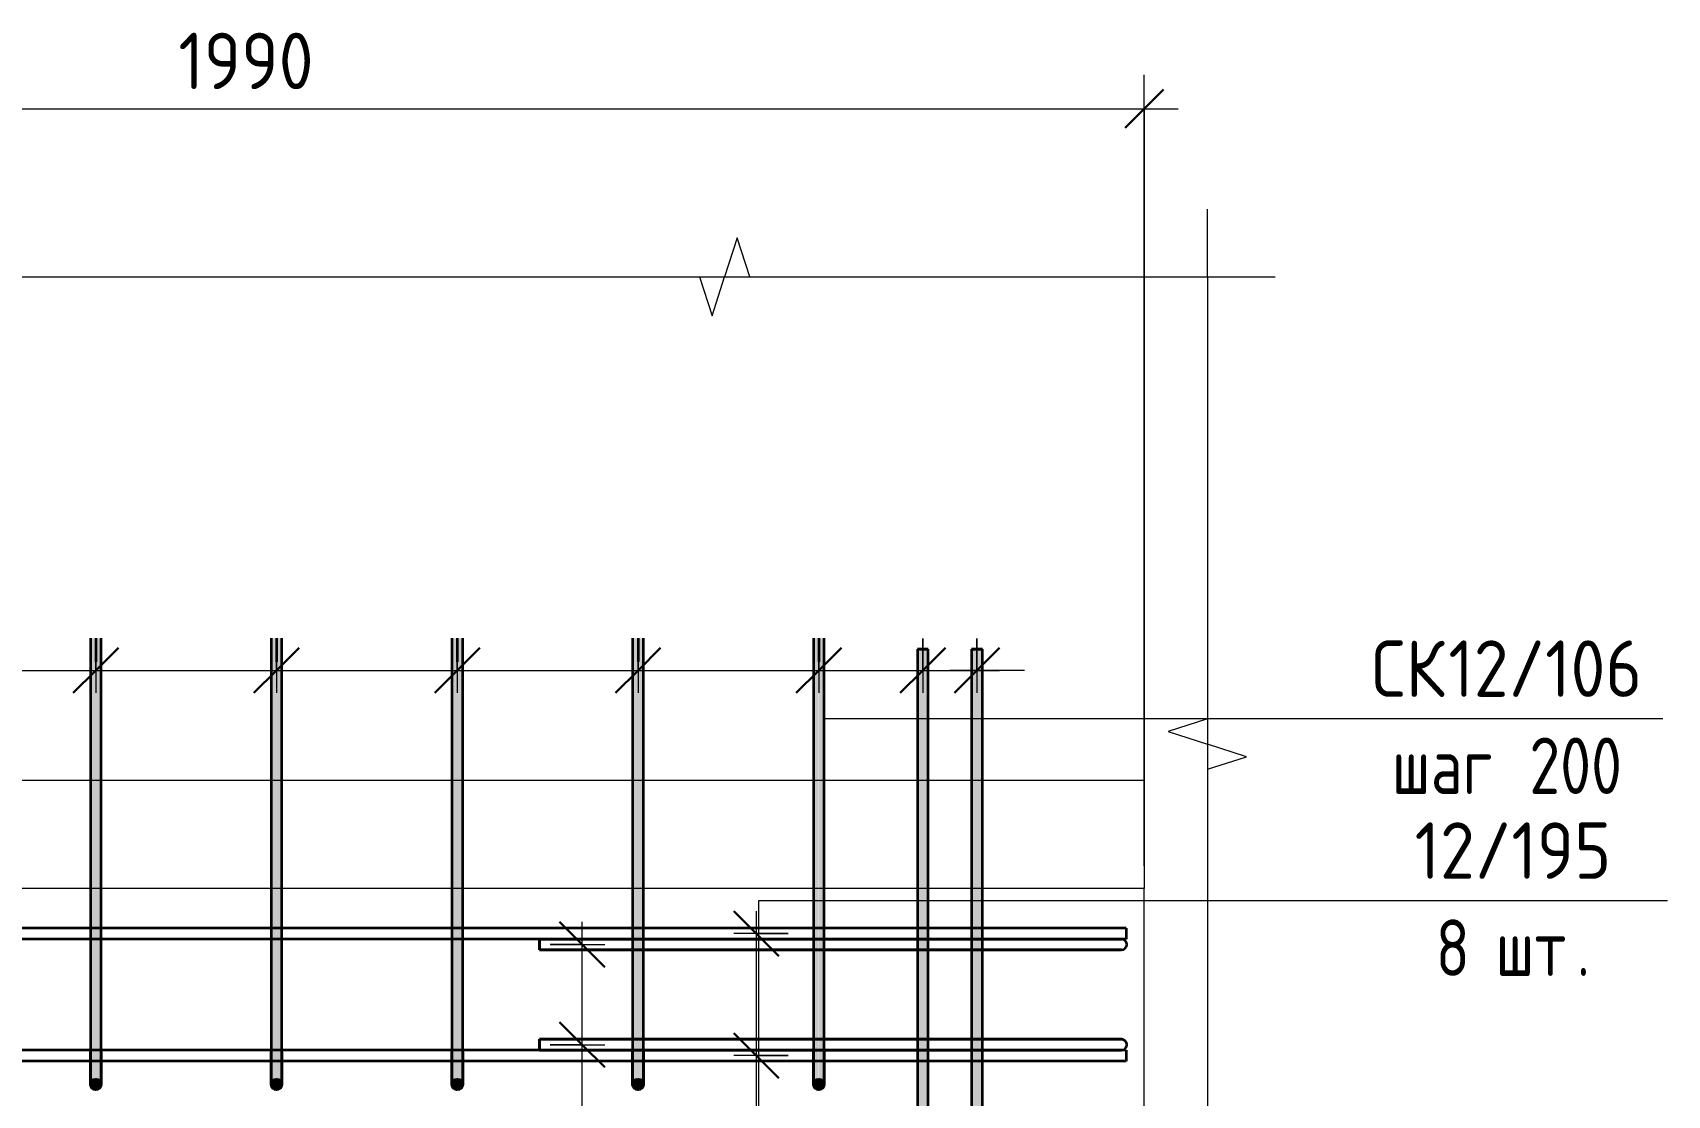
# Model space of a CAD drawing. Header units: millimetres. Extents: x 67134 to 121662, y -4758 to 13821.
# Drawn here: x 114659 to 116468, y 1101 to 2277 of the extents above; entities that cross this region are included whole.
import ezdxf

# ---------------------------------------------------------------- set-up
doc = ezdxf.new("R2010")
doc.units = ezdxf.units.MM
for name, color, linetype, lineweight in [('AA_Dim', 7, 'Continuous', 9), ('AA_Dim-25', 7, 'Continuous', 9), ('AA_Oformlenie', 7, 'Continuous', 9), ('AA_Vinoska', 7, 'Continuous', 9), ('AF_Perekritie_Опалубка', 253, 'Continuous', 20), ('AF_Stena_Опалубка', 253, 'Continuous', 20), ('KR_Armatura_Tonkie', 7, 'Continuous', 20)]:
    doc.layers.add(name, color=color, linetype=linetype, lineweight=lineweight)
doc.styles.add('GOST Common_1', font='GOST Common.ttf', dxfattribs={"width": 0.85, "height": 62.5})
doc.styles.add('ISOCPEUR_7', font='isocpeur.ttf', dxfattribs={"width": 0.9, "height": 62.5})
doc.styles.add('ISOCPEUR_8', font='isocpeur.ttf', dxfattribs={"width": 0.8, "height": 62.5})
doc.dimstyles.new('00_Точн_3_знака__прозр__3', dxfattribs={"dimscale": 304.8, "dimtxt": 62.248823, "dimasz": 0.139436, "dimexe": 0.123031, "dimexo": 0.082021, "dimgap": 0.008202, "dimtad": 1, "dimdec": 3, "dimrnd": 0.001, "dimdsep": 46, "dimtxsty": 'ISOCPEUR_7', "dimblk1": 'OBLIQUE', "dimblk2": 'OBLIQUE', "dimsah": 1, "dimcen": 0.09, "dimdle": 0.123031, "dimazin": 0, "dimtfac": 1, "dimtdec": 4, "dimtix": 1, "dimtmove": 0, "dimatfit": 3, "dimfxl": 1, "dimtvp": 1, "dimtolj": 1, "dimtzin": 0, "dimlwd": 18, "dimlwe": 18, "dimarcsym": 2})
doc.dimstyles.new('10_Раскладка_арматуры_с_засечками', dxfattribs={"dimscale": 304.8, "dimtxt": 0.18, "dimasz": 0.164042, "dimexe": 0.082021, "dimexo": 0, "dimgap": 0, "dimtad": 1, "dimdec": 3, "dimrnd": 0.001, "dimdsep": 46, "dimtxsty": 'ISOCPEUR_8', "dimblk1": 'OBLIQUE', "dimblk2": 'OBLIQUE', "dimsah": 1, "dimcen": 0.09, "dimdle": 0.082021, "dimazin": 0, "dimtfac": 1, "dimtdec": 4, "dimtix": 1, "dimtmove": 0, "dimatfit": 3, "dimfxl": 1, "dimtvp": 1, "dimtolj": 1, "dimtzin": 0, "dimlwd": 18, "dimlwe": 18, "dimarcsym": 2})
doc.dimstyles.new('10_Раскладка_арматуры_с_засечками_3', dxfattribs={"dimscale": 304.8, "dimtxt": 0.18, "dimasz": 0.164042, "dimexe": 0.082021, "dimexo": 0, "dimgap": 0, "dimtad": 1, "dimdec": 3, "dimrnd": 0.001, "dimdsep": 46, "dimtxsty": 'GOST Common_1', "dimblk1": 'OBLIQUE', "dimblk2": 'OBLIQUE', "dimsah": 1, "dimcen": 0.09, "dimdle": 0.082021, "dimazin": 0, "dimtfac": 1, "dimtdec": 4, "dimtix": 1, "dimtmove": 1, "dimatfit": 3, "dimfxl": 1, "dimtvp": 1, "dimtolj": 1, "dimtzin": 0, "dimlwd": 18, "dimlwe": 18, "dimarcsym": 2})
doc.dimstyles.new('10_Раскладка_арматуры_с_засечками_4', dxfattribs={"dimscale": 304.8, "dimtxt": 0.18, "dimasz": 0.164042, "dimexe": 0.082021, "dimexo": 0, "dimgap": 0, "dimtad": 1, "dimdec": 3, "dimrnd": 0.001, "dimdsep": 46, "dimtxsty": 'GOST Common_1', "dimblk1": 'OBLIQUE', "dimblk2": 'OBLIQUE', "dimsah": 1, "dimcen": 0.09, "dimdle": 0.082021, "dimazin": 0, "dimtfac": 1, "dimtdec": 4, "dimtix": 1, "dimtmove": 0, "dimatfit": 3, "dimfxl": 1, "dimtvp": 1, "dimtolj": 1, "dimtzin": 0, "dimlwd": 18, "dimlwe": 18, "dimarcsym": 2})

# ---------------------------------------------------------------- blocks, each defined once
blk = doc.blocks.new('350_Стержень П торец СК-СГ _НесАрм_РабПлоск_ - 350_Стержень П торец СК-СГ _НесАрм_РабПлоск_-V12-Схема обрамления отверстия в стене')
at = {"layer": 'KR_Armatura_Tonkie', "lineweight": 35}
for points in [[(11258.4, 1149), (11260, 1149), (11259.7, 1607), (11254, 1607), (11254.2, 1149), (11257, 1149)], [(11260, 1149), (11266, 1149), (11265.8, 1607), (11260, 1607), (11260, 1157.6)], [(11254.2, 1114.6), (11254.8, 1116), (11256, 1117.4), (11257, 1118.2), (11259.5, 1118.9), (11260, 1119), (11259.7, 1149), (11254, 1149), (11254.2, 1131.7), (11254, 1128.5), (11254.3, 1114.9)], [(11266, 1113), (11266, 1118.1), (11265.9, 1139.2), (11266, 1142.4), (11265.8, 1149), (11260, 1149), (11260, 1119), (11261.6, 1118.8), (11263, 1118.2), (11264.8, 1116.5), (11265.5, 1115.2), (11265.8, 1114.6), (11266, 1113)], [(11260, 1107), (11261.6, 1107.2), (11263, 1107.8), (11264.2, 1108.8), (11265.2, 1110), (11265.8, 1111.6), (11266, 1113), (11265.8, 1114.6), (11265.2, 1116), (11264.2, 1117.2), (11263, 1118.2), (11261.6, 1118.8), (11259.7, 1119), (11258.4, 1118.8), (11257, 1118.2), (11255.8, 1117.2), (11254.8, 1116), (11254.2, 1114.6), (11254, 1113), (11254.2, 1111.4), (11254.8, 1110), (11255.8, 1108.8), (11257, 1107.8), (11258.4, 1107.2), (11259.7, 1107)]]:
    blk.add_hatch(color=256, dxfattribs=at).paths.add_polyline_path(points)
h = blk.add_hatch(color=256, dxfattribs=at)
h.paths.add_polyline_path([(11266, 1119.7), (11266, 1120.8), (11266, 1119.7)])
h.paths.add_polyline_path([(11266, 1128.4), (11265.9, 1138.1), (11265.6, 1134.3), (11265.9, 1129.2)])
at = {"layer": 'AA_Oformlenie'}
for start, end in [(90, 270), (270, 90)]:
    blk.add_arc((11260, 1113), 6, start, end, dxfattribs=at)
at = {"layer": 'KR_Armatura_Tonkie', "lineweight": 35}
for p, q in [((11254, 1607), (11254, 1149)), ((11254, 1607), (11254, 1149)), ((11260, 1607), (11260, 1607)), ((11260, 1607), (11260, 1607)), ((11260, 1607), (11260, 1607)), ((11260, 1607), (11260, 1607)), ((11260, 1607), (11260, 1581)), ((11260, 1607), (11260, 1581)), ((11266, 1149), (11266, 1607)), ((11266, 1149), (11266, 1607))]:
    blk.add_line(p, q, dxfattribs=at)
at = {"layer": 'KR_Armatura_Tonkie', "lineweight": 35, "flags": 128}
for points in [[(11254, 1113), (11254, 1115), (11254, 1120.6), (11254, 1129.4), (11254, 1140.3), (11254, 1149)], [(11254, 1149), (11254, 1137.3), (11254, 1126.8), (11254, 1118.8), (11254, 1114.1), (11254, 1113)], [(11266, 1149), (11266, 1137.3), (11266, 1126.8), (11266, 1118.8), (11266, 1114.1), (11266, 1113)], [(11266, 1113), (11266, 1115), (11266, 1120.6), (11266, 1129.4), (11266, 1140.3), (11266, 1149)], [(11254, 1113), (11255.9, 1117.4), (11260, 1119)], [(11260, 1107), (11255.6, 1108.9), (11254, 1113)], [(11260, 1119), (11264.4, 1117.1), (11266, 1113)], [(11266, 1113), (11264.1, 1108.6), (11260, 1107)]]:
    blk.add_lwpolyline(points, dxfattribs=at)
at = {"layer": 'KR_Armatura_Tonkie', "lineweight": 35}
blk.add_circle((11260, 1113), 6, dxfattribs=at)
blk = doc.blocks.new('350_Стержень верт с удлинением концов _НесАрм_РабПлоск_ - 350_Стержень верт с удлинением концов _НесАрм_РабПлоск_-4168416-Схема обрамления отверстия в стене')
at = {"layer": 'KR_Armatura_Tonkie', "lineweight": 35}
for p, q in [((9739, 1595), (9739, 215)), ((9751, 1595), (9739, 1595)), ((9739, 1595), (9751, 1595)), ((9751, 215), (9751, 1595)), ((9751, 215), (9739, 215)), ((9739, 215), (9751, 215))]:
    blk.add_line(p, q, dxfattribs=at)
blk = doc.blocks.new('350_Стержень верт с удлинением концов _НесАрм_РабПлоск_ - 350_Стержень верт с удлинением концов _НесАрм_РабПлоск_-V15-Схема обрамления отверстия в стене')
at = {"layer": 'KR_Armatura_Tonkie', "lineweight": 35}
blk.add_hatch(color=256, dxfattribs=at).paths.add_polyline_path([(11375, 215), (11381, 215), (11380.8, 1595), (11369, 1595), (11369.2, 215), (11373.4, 215)])
for p, q in [((11369, 1595), (11369, 215)), ((11381, 1595), (11369, 1595)), ((11369, 1595), (11381, 1595)), ((11381, 215), (11381, 1595)), ((11381, 215), (11369, 215)), ((11369, 215), (11381, 215))]:
    blk.add_line(p, q, dxfattribs=at)
blk = doc.blocks.new('350_Стержень верт с удлинением концов _НесАрм_РабПлоск_ - 350_Стержень верт с удлинением концов _НесАрм_РабПлоск_-V16-Схема обрамления отверстия в стене')
at = {"layer": 'KR_Armatura_Tonkie', "lineweight": 35}
blk.add_hatch(color=256, dxfattribs=at).paths.add_polyline_path([(11440.2, 215), (11441, 215), (11440.8, 1595), (11429, 1595), (11429.2, 215), (11439.2, 215)])
for p, q in [((11429, 1595), (11429, 215)), ((11441, 1595), (11429, 1595)), ((11429, 1595), (11441, 1595)), ((11441, 215), (11441, 1595)), ((11441, 215), (11429, 215)), ((11429, 215), (11441, 215))]:
    blk.add_line(p, q, dxfattribs=at)
blk = doc.blocks.new('350_Стержень П торец СК-СГ _НесАрм_РабПлоск_ - 350_Стержень П торец СК-СГ _НесАрм_РабПлоск_-V11-Схема обрамления отверстия в стене')
at = {"layer": 'KR_Armatura_Tonkie', "lineweight": 35}
for points in [[(10060, 1149), (10060, 1607), (10054, 1607), (10054.2, 1149), (10058.4, 1149)], [(10060, 1149), (10066, 1149), (10065.8, 1607), (10060, 1607), (10060, 1157.6)], [(10054.2, 1114.6), (10054.8, 1116), (10056, 1117.4), (10057, 1118.2), (10059.5, 1118.9), (10060, 1119), (10060, 1149), (10054, 1149), (10054.2, 1131.7), (10054, 1128.5), (10054.3, 1114.9)], [(10066, 1113), (10066, 1118.1), (10065.9, 1139.2), (10066, 1140.5), (10065.8, 1149), (10060, 1149), (10060, 1119), (10061.6, 1118.8), (10063, 1118.2), (10064.8, 1116.5), (10065.5, 1115.2), (10065.8, 1114.6), (10066, 1113)], [(10060, 1107), (10061.6, 1107.2), (10063, 1107.8), (10064.2, 1108.8), (10065.2, 1110), (10065.8, 1111.4), (10066, 1113), (10065.8, 1114.6), (10065.2, 1116), (10064, 1117.4), (10063, 1118.2), (10061.6, 1118.8), (10060, 1119), (10058.4, 1118.8), (10057, 1118.2), (10055.8, 1117.2), (10054.8, 1116), (10054.2, 1114.6), (10054, 1113), (10054.2, 1111.4), (10054.8, 1110), (10055.8, 1108.8), (10057, 1107.8), (10058.4, 1107.2)]]:
    blk.add_hatch(color=256, dxfattribs=at).paths.add_polyline_path(points)
h = blk.add_hatch(color=256, dxfattribs=at)
h.paths.add_polyline_path([(10066, 1119.7), (10066, 1120.8), (10066, 1119.7)])
h.paths.add_polyline_path([(10066, 1128.4), (10065.9, 1138.1), (10065.6, 1134.3), (10065.9, 1129.2)])
at = {"layer": 'AA_Oformlenie'}
for start, end in [(90, 270), (270, 90)]:
    blk.add_arc((10060, 1113), 6, start, end, dxfattribs=at)
at = {"layer": 'KR_Armatura_Tonkie', "lineweight": 35}
for p, q in [((10054, 1607), (10054, 1149)), ((10054, 1607), (10054, 1149)), ((10060, 1607), (10060, 1607)), ((10060, 1607), (10060, 1607)), ((10060, 1607), (10060, 1607)), ((10060, 1607), (10060, 1607)), ((10060, 1607), (10060, 1581)), ((10060, 1607), (10060, 1581)), ((10066, 1149), (10066, 1607)), ((10066, 1149), (10066, 1607))]:
    blk.add_line(p, q, dxfattribs=at)
at = {"layer": 'KR_Armatura_Tonkie', "lineweight": 35, "flags": 128}
for points in [[(10054, 1113), (10054, 1115), (10054, 1120.6), (10054, 1129.4), (10054, 1140.3), (10054, 1149)], [(10054, 1149), (10054, 1137.3), (10054, 1126.8), (10054, 1118.8), (10054, 1114.1), (10054, 1113)], [(10066, 1149), (10066, 1137.3), (10066, 1126.8), (10066, 1118.8), (10066, 1114.1), (10066, 1113)], [(10066, 1113), (10066, 1115), (10066, 1120.6), (10066, 1129.4), (10066, 1140.3), (10066, 1149)], [(10054, 1113), (10055.9, 1117.4), (10060, 1119)], [(10060, 1107), (10055.6, 1108.9), (10054, 1113)], [(10060, 1119), (10064.4, 1117.1), (10066, 1113)], [(10066, 1113), (10064.1, 1108.6), (10060, 1107)]]:
    blk.add_lwpolyline(points, dxfattribs=at)
at = {"layer": 'KR_Armatura_Tonkie', "lineweight": 35}
blk.add_circle((10060, 1113), 6, dxfattribs=at)
blk = doc.blocks.new('350_Стержень П торец СК-СГ _НесАрм_РабПлоск_ - 350_Стержень П торец СК-СГ _НесАрм_РабПлоск_-V17-Схема обрамления отверстия в стене')
at = {"layer": 'KR_Armatura_Tonkie', "lineweight": 35}
for points in [[(10458.4, 1149), (10460, 1149), (10460, 1607), (10454, 1607), (10454.2, 1149), (10457, 1149)], [(10460, 1149), (10466, 1149), (10465.8, 1607), (10460, 1607), (10460, 1157.6)], [(10454.2, 1114.6), (10454.8, 1116), (10456, 1117.4), (10457, 1118.2), (10459.5, 1118.9), (10460, 1119), (10460, 1149), (10454, 1149), (10454.2, 1131.7), (10454, 1128.5), (10454.3, 1114.9)], [(10466, 1113), (10466, 1118.1), (10465.9, 1139.2), (10466, 1142.4), (10465.8, 1149), (10460, 1149), (10460, 1119), (10461.6, 1118.8), (10463, 1118.2), (10464.8, 1116.5), (10465.5, 1115.2), (10465.8, 1114.6), (10466, 1113)], [(10460, 1107), (10461.6, 1107.2), (10463, 1107.8), (10464.2, 1108.8), (10465.2, 1110), (10465.8, 1111.6), (10466, 1113), (10465.8, 1114.6), (10465.2, 1116), (10464.2, 1117.2), (10463, 1118.2), (10461.6, 1118.8), (10459.2, 1118.9), (10458.4, 1118.8), (10457, 1118.2), (10455.8, 1117.2), (10454.8, 1116), (10454.2, 1114.6), (10454, 1113), (10454.2, 1111.4), (10454.8, 1110), (10455.8, 1108.8), (10457, 1107.8), (10459.2, 1107.1)]]:
    blk.add_hatch(color=256, dxfattribs=at).paths.add_polyline_path(points)
h = blk.add_hatch(color=256, dxfattribs=at)
h.paths.add_polyline_path([(10466, 1119.7), (10466, 1120.8), (10466, 1119.7)])
h.paths.add_polyline_path([(10466, 1128.4), (10465.9, 1138.1), (10465.6, 1134.3), (10465.9, 1129.2)])
at = {"layer": 'AA_Oformlenie'}
for start, end in [(90, 270), (270, 90)]:
    blk.add_arc((10460, 1113), 6, start, end, dxfattribs=at)
at = {"layer": 'KR_Armatura_Tonkie', "lineweight": 35}
for p, q in [((10454, 1607), (10454, 1149)), ((10454, 1607), (10454, 1149)), ((10460, 1607), (10460, 1607)), ((10460, 1607), (10460, 1607)), ((10460, 1607), (10460, 1607)), ((10460, 1607), (10460, 1607)), ((10460, 1607), (10460, 1581)), ((10460, 1607), (10460, 1581)), ((10466, 1149), (10466, 1607)), ((10466, 1149), (10466, 1607))]:
    blk.add_line(p, q, dxfattribs=at)
at = {"layer": 'KR_Armatura_Tonkie', "lineweight": 35, "flags": 128}
for points in [[(10454, 1113), (10454, 1115), (10454, 1120.6), (10454, 1129.4), (10454, 1140.3), (10454, 1149)], [(10454, 1149), (10454, 1137.3), (10454, 1126.8), (10454, 1118.8), (10454, 1114.1), (10454, 1113)], [(10466, 1149), (10466, 1137.3), (10466, 1126.8), (10466, 1118.8), (10466, 1114.1), (10466, 1113)], [(10466, 1113), (10466, 1115), (10466, 1120.6), (10466, 1129.4), (10466, 1140.3), (10466, 1149)], [(10454, 1113), (10455.9, 1117.4), (10460, 1119)], [(10460, 1107), (10455.6, 1108.9), (10454, 1113)], [(10460, 1119), (10464.4, 1117.1), (10466, 1113)], [(10466, 1113), (10464.1, 1108.6), (10460, 1107)]]:
    blk.add_lwpolyline(points, dxfattribs=at)
at = {"layer": 'KR_Armatura_Tonkie', "lineweight": 35}
blk.add_circle((10460, 1113), 6, dxfattribs=at)
blk = doc.blocks.new('011_Прямоугольник обрыва _ЭлУзла_ - 011_Прямоугольник обрыва _ЭлУзла_-4124926-Схема обрамления отверстия в стене')
at = {"layer": 'AA_Oformlenie'}
for p, q in [((9552.3, 2007.2), (11690, 2007.2)), ((11690, 2007.2), (11690, -62.9))]:
    blk.add_line(p, q, dxfattribs=at)
blk = doc.blocks.new('042_М_Арматуры - Диам длина поз _ Комментарий-3662934-Схема обрамления отверстия в стене')
at = {"layer": 'AA_Vinoska'}
blk.add_line((11843.8, 268), (12193.8, 268), dxfattribs=at)
blk = doc.blocks.new('DIMBLOCK149-Схема обрамления отверстия в стене')
at = {"layer": 'AA_Dim-25', "lineweight": 30}
for p, q in [((115459.6, 1280), (115434.6, 1305)), ((115459.6, 1280), (115484.6, 1255)), ((115459.6, 1145), (115434.6, 1170)), ((115459.6, 1145), (115484.6, 1120))]:
    blk.add_line(p, q, dxfattribs=at)
at = {"layer": 'AA_Dim-25', "lineweight": 18}
for p, q in [((115459.6, 1305), (115459.6, 1145)), ((115494.9, 1280), (115434.6, 1280)), ((115459.6, 1280), (115494.9, 1280)), ((115494.9, 1145), (115434.6, 1145)), ((115459.6, 1145), (115494.9, 1145))]:
    blk.add_line(p, q, dxfattribs=at)
blk = doc.blocks.new('_Oblique')
at = {"color": 0, "linetype": 'ByBlock', "lineweight": -2}
blk.add_line((-0.5, -0.5), (0.5, 0.5), dxfattribs=at)
blk = doc.blocks.new('DIMBLOCK150-Схема обрамления отверстия в стене')
at = {"layer": 'AA_Dim-25', "lineweight": 30}
for p, q in [((115459.6, 1145), (115434.6, 1170)), ((115459.6, 1145), (115484.6, 1120)), ((115459.6, 665), (115434.6, 690)), ((115459.6, 665), (115484.6, 640))]:
    blk.add_line(p, q, dxfattribs=at)
at = {"layer": 'AA_Dim-25', "lineweight": 18}
for p, q in [((115494.9, 1145), (115434.6, 1145)), ((115459.6, 1145), (115459.6, 665)), ((115459.6, 1145), (115494.9, 1145)), ((115494.9, 665), (115434.6, 665)), ((115459.6, 665), (115494.9, 665))]:
    blk.add_line(p, q, dxfattribs=at)
blk = doc.blocks.new('DIMBLOCK158-Схема обрамления отверстия в стене')
at = {"layer": 'AA_Dim-25', "lineweight": 30}
for p, q in [((115267, 1157), (115242, 1182)), ((115267, 1157), (115292, 1132)), ((115267, 653), (115242, 678)), ((115267, 653), (115292, 628))]:
    blk.add_line(p, q, dxfattribs=at)
at = {"layer": 'AA_Dim-25', "lineweight": 18}
for p, q in [((115231.6, 1157), (115292, 1157)), ((115267, 1157), (115231.6, 1157)), ((115267, 653), (115267, 1157)), ((115231.6, 653), (115292, 653)), ((115267, 653), (115231.6, 653))]:
    blk.add_line(p, q, dxfattribs=at)
blk = doc.blocks.new('DIMBLOCK159-Схема обрамления отверстия в стене')
at = {"layer": 'AA_Dim-25', "lineweight": 30}
for p, q in [((115267, 1268), (115242, 1293)), ((115267, 1268), (115292, 1243)), ((115267, 1157), (115242, 1182)), ((115267, 1157), (115292, 1132))]:
    blk.add_line(p, q, dxfattribs=at)
at = {"layer": 'AA_Dim-25', "lineweight": 18}
for p, q in [((115267, 1157), (115267, 1293)), ((115231.6, 1268), (115292, 1268)), ((115267, 1268), (115231.6, 1268)), ((115231.6, 1157), (115292, 1157)), ((115267, 1157), (115231.6, 1157))]:
    blk.add_line(p, q, dxfattribs=at)
blk = doc.blocks.new('DIMBLOCK164-Схема обрамления отверстия в стене')
at = {"layer": 'AA_Dim-25', "lineweight": 18}
for p, q in [((114528.8, 1606.9), (114528.8, 1546.5)), ((114528.8, 1571.5), (114528.8, 1606.9)), ((114728.8, 1606.9), (114728.8, 1546.5)), ((114728.8, 1571.5), (114728.8, 1606.9)), ((114528.8, 1571.5), (114728.8, 1571.5))]:
    blk.add_line(p, q, dxfattribs=at)
at = {"layer": 'AA_Dim-25', "lineweight": 30}
for p, q in [((114528.8, 1571.5), (114553.8, 1596.5)), ((114728.8, 1571.5), (114753.8, 1596.5)), ((114528.8, 1571.5), (114503.8, 1546.5)), ((114728.8, 1571.5), (114703.8, 1546.5))]:
    blk.add_line(p, q, dxfattribs=at)
blk = doc.blocks.new('DIMBLOCK165-Схема обрамления отверстия в стене')
at = {"layer": 'AA_Dim-25', "lineweight": 18}
for p, q in [((114728.8, 1606.9), (114728.8, 1546.5)), ((114728.8, 1571.5), (114728.8, 1606.9)), ((114928.8, 1606.9), (114928.8, 1546.5)), ((114928.8, 1571.5), (114928.8, 1606.9)), ((114728.8, 1571.5), (114928.8, 1571.5))]:
    blk.add_line(p, q, dxfattribs=at)
at = {"layer": 'AA_Dim-25', "lineweight": 30}
for p, q in [((114728.8, 1571.5), (114753.8, 1596.5)), ((114928.8, 1571.5), (114953.8, 1596.5)), ((114728.8, 1571.5), (114703.8, 1546.5)), ((114928.8, 1571.5), (114903.8, 1546.5))]:
    blk.add_line(p, q, dxfattribs=at)
blk = doc.blocks.new('DIMBLOCK166-Схема обрамления отверстия в стене')
at = {"layer": 'AA_Dim-25', "lineweight": 18}
for p, q in [((114928.8, 1606.9), (114928.8, 1546.5)), ((114928.8, 1571.5), (114928.8, 1606.9)), ((115128.8, 1606.9), (115128.8, 1546.5)), ((115128.8, 1571.5), (115128.8, 1606.9)), ((114928.8, 1571.5), (115128.8, 1571.5))]:
    blk.add_line(p, q, dxfattribs=at)
at = {"layer": 'AA_Dim-25', "lineweight": 30}
for p, q in [((114928.8, 1571.5), (114953.8, 1596.5)), ((115128.8, 1571.5), (115153.8, 1596.5)), ((114928.8, 1571.5), (114903.8, 1546.5)), ((115128.8, 1571.5), (115103.8, 1546.5))]:
    blk.add_line(p, q, dxfattribs=at)
blk = doc.blocks.new('DIMBLOCK167-Схема обрамления отверстия в стене')
at = {"layer": 'AA_Dim-25', "lineweight": 18}
for p, q in [((115128.8, 1606.9), (115128.8, 1546.5)), ((115128.8, 1571.5), (115128.8, 1606.9)), ((115328.8, 1606.9), (115328.8, 1546.5)), ((115328.8, 1571.5), (115328.8, 1606.9)), ((115128.8, 1571.5), (115328.8, 1571.5))]:
    blk.add_line(p, q, dxfattribs=at)
at = {"layer": 'AA_Dim-25', "lineweight": 30}
for p, q in [((115128.8, 1571.5), (115153.8, 1596.5)), ((115328.8, 1571.5), (115353.8, 1596.5)), ((115128.8, 1571.5), (115103.8, 1546.5)), ((115328.8, 1571.5), (115303.8, 1546.5))]:
    blk.add_line(p, q, dxfattribs=at)
blk = doc.blocks.new('DIMBLOCK168-Схема обрамления отверстия в стене')
at = {"layer": 'AA_Dim-25', "lineweight": 18}
for p, q in [((115328.8, 1606.9), (115328.8, 1546.5)), ((115328.8, 1571.5), (115328.8, 1606.9)), ((115528.8, 1606.9), (115528.8, 1546.5)), ((115528.8, 1571.5), (115528.8, 1606.9)), ((115328.8, 1571.5), (115528.8, 1571.5))]:
    blk.add_line(p, q, dxfattribs=at)
at = {"layer": 'AA_Dim-25', "lineweight": 30}
for p, q in [((115328.8, 1571.5), (115353.8, 1596.5)), ((115528.8, 1571.5), (115553.8, 1596.5)), ((115328.8, 1571.5), (115303.8, 1546.5)), ((115528.8, 1571.5), (115503.8, 1546.5))]:
    blk.add_line(p, q, dxfattribs=at)
blk = doc.blocks.new('DIMBLOCK169-Схема обрамления отверстия в стене')
at = {"layer": 'AA_Dim-25', "lineweight": 18}
for p, q in [((115528.8, 1606.9), (115528.8, 1546.5)), ((115528.8, 1571.5), (115528.8, 1606.9)), ((115643.8, 1606.9), (115643.8, 1546.5)), ((115643.8, 1571.5), (115643.8, 1606.9)), ((115528.8, 1571.5), (115643.8, 1571.5))]:
    blk.add_line(p, q, dxfattribs=at)
at = {"layer": 'AA_Dim-25', "lineweight": 30}
for p, q in [((115528.8, 1571.5), (115553.8, 1596.5)), ((115643.8, 1571.5), (115668.8, 1596.5)), ((115528.8, 1571.5), (115503.8, 1546.5)), ((115643.8, 1571.5), (115618.8, 1546.5))]:
    blk.add_line(p, q, dxfattribs=at)
blk = doc.blocks.new('DIMBLOCK170-Схема обрамления отверстия в стене')
at = {"layer": 'AA_Dim-25', "lineweight": 18}
for p, q in [((115643.8, 1606.9), (115643.8, 1546.5)), ((115643.8, 1571.5), (115643.8, 1606.9)), ((115703.8, 1606.9), (115703.8, 1546.5)), ((115703.8, 1571.5), (115703.8, 1606.9)), ((115643.8, 1571.5), (115728.8, 1571.5)), ((115756.4, 1571.5), (115673.8, 1571.5)), ((115756.4, 1571.5), (115756.4, 1571.5))]:
    blk.add_line(p, q, dxfattribs=at)
at = {"layer": 'AA_Dim-25', "lineweight": 30}
for p, q in [((115643.8, 1571.5), (115668.8, 1596.5)), ((115703.8, 1571.5), (115728.8, 1596.5)), ((115643.8, 1571.5), (115618.8, 1546.5)), ((115703.8, 1571.5), (115678.8, 1546.5))]:
    blk.add_line(p, q, dxfattribs=at)
blk = doc.blocks.new('DIMBLOCK171-Схема обрамления отверстия в стене')
at = {"layer": 'AA_Dim-25', "lineweight": 30}
for p, q in [((115459.6, 1280), (115434.6, 1305)), ((115459.6, 1280), (115484.6, 1255)), ((115459.6, 1145), (115434.6, 1170)), ((115459.6, 1145), (115484.6, 1120))]:
    blk.add_line(p, q, dxfattribs=at)
at = {"layer": 'AA_Dim-25', "lineweight": 18}
for p, q in [((115459.6, 1305), (115459.6, 1120)), ((115494.9, 1280), (115434.6, 1280)), ((115459.6, 1280), (115494.9, 1280)), ((115494.9, 1145), (115434.6, 1145)), ((115459.6, 1145), (115494.9, 1145))]:
    blk.add_line(p, q, dxfattribs=at)
blk = doc.blocks.new('DIMBLOCK176-Схема обрамления отверстия в стене')
at = {"layer": 'AA_Dim-25', "lineweight": 18}
for p, q in [((113898.8, 1355), (113898.8, 2230.8)), ((115888.8, 1355), (115888.8, 2230.8)), ((113861.3, 2193.3), (115926.3, 2193.3)), ((113898.8, 2193.3), (113898.8, 1355)), ((115888.8, 2193.3), (115888.8, 1355))]:
    blk.add_line(p, q, dxfattribs=at)
at = {"layer": 'AA_Dim-25', "lineweight": 30}
for p, q in [((113898.8, 2193.3), (113920.1, 2214.5)), ((115888.8, 2193.3), (115910.1, 2214.5)), ((113898.8, 2193.3), (113877.6, 2172)), ((115888.8, 2193.3), (115867.6, 2172))]:
    blk.add_line(p, q, dxfattribs=at)
at = {"layer": 'AA_Dim-25', "color": 0, "lineweight": 18, "insert": (114820.2, 2277.4), "char_height": 62.5, "width": 176.691, "attachment_point": 1, "line_spacing_factor": 1.149209, "style": 'ISOCPEUR_7'}
blk.add_mtext('1990', dxfattribs=at)

msp = doc.modelspace()

# ---------------------------------------------------------------- linework, layer by layer
at = {"layer": 'AA_Vinoska'}
for p, q in [((115958.8111, 2007.1596), (115958.8111, 2082.1596)), ((115438.4622, 2050.4847), (115424.385, 2007.1596)), ((115452.5394, 2007.1596), (115438.4622, 2050.4847)), ((115396.885, 2007.1596), (115410.635, 1963.8583)), ((115410.635, 1963.8583), (115424.385, 2007.1596)), ((115958.8111, 2007.1596), (116033.8111, 2007.1596)), ((115535.4749, 1518.2716), (116112.5684, 1518.2716)), ((115958.8111, 1517.8038), (115915.4861, 1503.7266)), ((115915.4861, 1503.7266), (115958.8111, 1489.6494)), ((116002.1124, 1475.8994), (115958.8111, 1489.6494)), ((115958.8111, 1462.1494), (116002.1124, 1475.8994)), ((115462.3301, 1316.8434), (116117.5556, 1316.8434)), ((115462.3301, 604.9403), (115462.3301, 1316.8434))]:
    msp.add_line(p, q, dxfattribs=at)
at = {"layer": 'AF_Perekritie_Опалубка'}
for p, q in [((113898.8111, 1450), (115888.8111, 1450)), ((115888.8111, 1450), (115888.8111, 1330)), ((115888.8111, 1330), (113898.8111, 1330))]:
    msp.add_line(p, q, dxfattribs=at)
at = {"layer": 'AF_Stena_Опалубка'}
for p, q in [((115888.8111, 1330), (113898.8111, 1330)), ((115888.8111, -222.7455), (115888.8111, 1330))]:
    msp.add_line(p, q, dxfattribs=at)
at = {"layer": 'KR_Armatura_Tonkie', "lineweight": 35}
for p, q in [((115868.8111, 1286), (113918.3111, 1286)), ((115868.8111, 1286), (113918.3111, 1286)), ((115868.8111, 1286), (115868.8111, 1274)), ((115868.8111, 1286), (115868.8111, 1274)), ((115868.8111, 1274), (113918.3111, 1274)), ((115868.8111, 1274), (113918.3111, 1274)), ((115219.6352, 1274), (115827.6352, 1274)), ((115219.6352, 1262), (115219.6352, 1274)), ((115827.6352, 1274), (115219.6352, 1274)), ((115219.6352, 1274), (115219.6352, 1262)), ((115827.6352, 1274), (115863.6352, 1274)), ((115863.6352, 1274), (115827.6352, 1274)), ((115219.6352, 1262), (115827.6352, 1262)), ((115827.6352, 1262), (115219.6352, 1262)), ((115827.6352, 1262), (115863.6352, 1262)), ((115863.6352, 1262), (115827.6352, 1262)), ((115219.6352, 1163), (115827.6352, 1163)), ((115219.6352, 1151), (115219.6352, 1163)), ((115827.6352, 1163), (115219.6352, 1163)), ((115219.6352, 1163), (115219.6352, 1151)), ((115827.6352, 1163), (115863.6352, 1163)), ((115863.6352, 1163), (115827.6352, 1163)), ((115868.8111, 1151), (113918.3111, 1151)), ((115868.8111, 1151), (113918.3111, 1151)), ((115219.6352, 1151), (115827.6352, 1151)), ((115827.6352, 1151), (115219.6352, 1151)), ((115827.6352, 1151), (115863.6352, 1151)), ((115863.6352, 1151), (115827.6352, 1151)), ((115868.8111, 1151), (115868.8111, 1139)), ((115868.8111, 1151), (115868.8111, 1139)), ((115868.8111, 1139), (113918.3111, 1139)), ((115868.8111, 1139), (113918.3111, 1139))]:
    msp.add_line(p, q, dxfattribs=at)
for centre in [(115863.6352, 1268), (115863.6352, 1268), (115863.6352, 1157), (115863.6352, 1157)]:
    msp.add_arc(centre, 6, 270, 90, dxfattribs=at)

# ---------------------------------------------------------------- block references
at = {"layer": 'AA_Oformlenie'}
msp.add_blockref('011_Прямоугольник обрыва _ЭлУзла_ - 011_Прямоугольник обрыва _ЭлУзла_-4124926-Схема обрамления отверстия в стене', (104268.8111, 0), dxfattribs=at)
at = {"layer": 'AA_Vinoska'}
for p in [(104268.8111, 1250.2524), (104273.7984, 1048.8241)]:
    msp.add_blockref('042_М_Арматуры - Диам длина поз _ Комментарий-3662934-Схема обрамления отверстия в стене', p, dxfattribs=at)
at = {"layer": 'KR_Armatura_Tonkie', "lineweight": 35}
for name, p in [('350_Стержень П торец СК-СГ _НесАрм_РабПлоск_ - 350_Стержень П торец СК-СГ _НесАрм_РабПлоск_-V17-Схема обрамления отверстия в стене', (104268.8111, 0)), ('350_Стержень П торец СК-СГ _НесАрм_РабПлоск_ - 350_Стержень П торец СК-СГ _НесАрм_РабПлоск_-V11-Схема обрамления отверстия в стене', (104868.8111, 0)), ('350_Стержень П торец СК-СГ _НесАрм_РабПлоск_ - 350_Стержень П торец СК-СГ _НесАрм_РабПлоск_-V11-Схема обрамления отверстия в стене', (105068.8111, 0)), ('350_Стержень П торец СК-СГ _НесАрм_РабПлоск_ - 350_Стержень П торец СК-СГ _НесАрм_РабПлоск_-V11-Схема обрамления отверстия в стене', (105268.8111, 0)), ('350_Стержень П торец СК-СГ _НесАрм_РабПлоск_ - 350_Стержень П торец СК-СГ _НесАрм_РабПлоск_-V12-Схема обрамления отверстия в стене', (104268.8111, 0)), ('350_Стержень верт с удлинением концов _НесАрм_РабПлоск_ - 350_Стержень верт с удлинением концов _НесАрм_РабПлоск_-4168416-Схема обрамления отверстия в стене', (105898.8111, 0)), ('350_Стержень верт с удлинением концов _НесАрм_РабПлоск_ - 350_Стержень верт с удлинением концов _НесАрм_РабПлоск_-V15-Схема обрамления отверстия в стене', (104268.8111, 0)), ('350_Стержень верт с удлинением концов _НесАрм_РабПлоск_ - 350_Стержень верт с удлинением концов _НесАрм_РабПлоск_-4168416-Схема обрамления отверстия в стене', (105958.8111, 0)), ('350_Стержень верт с удлинением концов _НесАрм_РабПлоск_ - 350_Стержень верт с удлинением концов _НесАрм_РабПлоск_-V16-Схема обрамления отверстия в стене', (104268.8111, 0))]:
    msp.add_blockref(name, p, dxfattribs=at)

# ---------------------------------------------------------------- texts
at = {"layer": 'AA_Vinoska', "char_height": 62.5, "attachment_point": 1}
for s, insert, width, style in [('СК', (116140.4344, 1604.6242), 102.816422, 'ISOCPEUR_7'), ('12/106', (116225.2664, 1604.6242), 263.354344, 'ISOCPEUR_7'), (' 200', (116282.9948, 1497.1479), 166.751, 'ISOCPEUR_8'), ('шаг', (116162.6094, 1497.1479), 145.907125, 'ISOCPEUR_8'), ('12/195', (116187.9466, 1403.196), 263.354344, 'ISOCPEUR_7'), ('8 ', (116211.2966, 1295.7196), 80.16875, 'ISOCPEUR_8'), ('шт', (116277.4425, 1295.7196), 109.0295, 'ISOCPEUR_8'), ('\\fISOCPEUR|b0|i0|c204|p34|;\\W.8;.', (116367.4008, 1295.7196), 17.637125, 'ISOCPEUR_8')]:
    msp.add_mtext(s, dxfattribs=dict(at, insert=insert, width=width, style=style))

# ---------------------------------------------------------------- dimensions: what is measured, and where the dimension line sits
at = {"layer": 'AA_Dim', "lineweight": 18}
for base, p1, p2, dimstyle, override, picture, middle in [((115888.8111, 2193.2872), (113898.8111, 1330), (115888.8111, 1330), '00_Точн_3_знака__прозр__3', {"dimpost": '<>', "dimfxl": 1990}, 'DIMBLOCK176-Схема обрамления отверстия в стене', (114893.8111, 2227.0372)), ((114728.8115, 1571.5205), (114528.8115, 1606.8758), (114728.8115, 1606.8758), '10_Раскладка_арматуры_с_засечками_4', {"dimpost": '<>', "dimfxl": 200}, 'DIMBLOCK164-Схема обрамления отверстия в стене', (114628.8115, 1602.7705)), ((114928.8115, 1571.5205), (114728.8115, 1606.8758), (114928.8115, 1606.8758), '10_Раскладка_арматуры_с_засечками_4', {"dimpost": '<>', "dimfxl": 200}, 'DIMBLOCK165-Схема обрамления отверстия в стене', (114828.8115, 1602.7705)), ((115128.8115, 1571.5205), (114928.8115, 1606.8758), (115128.8115, 1606.8758), '10_Раскладка_арматуры_с_засечками_4', {"dimpost": '<>', "dimfxl": 200}, 'DIMBLOCK166-Схема обрамления отверстия в стене', (115028.8115, 1602.7705)), ((115328.8115, 1571.5205), (115128.8115, 1606.8758), (115328.8115, 1606.8758), '10_Раскладка_арматуры_с_засечками_4', {"dimpost": '<>', "dimfxl": 200}, 'DIMBLOCK167-Схема обрамления отверстия в стене', (115228.8115, 1602.7705)), ((115528.8115, 1571.5205), (115328.8115, 1606.8758), (115528.8115, 1606.8758), '10_Раскладка_арматуры_с_засечками_4', {"dimpost": '<>', "dimfxl": 200}, 'DIMBLOCK168-Схема обрамления отверстия в стене', (115428.8115, 1602.7705)), ((115643.8115, 1571.5205), (115528.8115, 1606.8758), (115643.8115, 1606.8758), '10_Раскладка_арматуры_с_засечками_4', {"dimpost": '<>', "dimfxl": 115}, 'DIMBLOCK169-Схема обрамления отверстия в стене', (115586.3115, 1602.7705)), ((115703.8115, 1571.5205), (115643.8115, 1606.8758), (115703.8115, 1606.8758), '10_Раскладка_арматуры_с_засечками_3', {"dimpost": '<>', "dimfxl": 60}, 'DIMBLOCK170-Схема обрамления отверстия в стене', (115673.8115, 1602.7705))]:
    dim = msp.add_linear_dim(base=base, p1=p1, p2=p2, dimstyle=dimstyle, override=override, dxfattribs=at)
    dim.commit()
    dim.dimension.update_dxf_attribs({"geometry": picture, "text_midpoint": middle})
for base, p1, p2, dimstyle, override, picture, middle in [((115459.5604, 1145), (115494.9158, 1280), (115494.9158, 1145), '10_Раскладка_арматуры_с_засечками', {"dimpost": '<>', "dimfxl": 135}, 'DIMBLOCK149-Схема обрамления отверстия в стене', (115428.3104, 1212.5)), ((115459.5604, 1145), (115494.9158, 1280), (115494.9158, 1145), '10_Раскладка_арматуры_с_засечками_4', {"dimpost": '<>', "dimfxl": 135}, 'DIMBLOCK171-Схема обрамления отверстия в стене', (115428.3104, 1212.5)), ((115267.005, 1268), (115231.6497, 1157), (115231.6497, 1268), '10_Раскладка_арматуры_с_засечками', {"dimpost": '<>', "dimfxl": 111}, 'DIMBLOCK159-Схема обрамления отверстия в стене', (115235.755, 1212.5)), ((115267.005, 1157), (115231.6497, 653), (115231.6497, 1157), '10_Раскладка_арматуры_с_засечками', {"dimpost": '<>', "dimfxl": 504}, 'DIMBLOCK158-Схема обрамления отверстия в стене', (115235.755, 905)), ((115459.5604, 665), (115494.9158, 1145), (115494.9158, 665), '10_Раскладка_арматуры_с_засечками', {"dimpost": '<>', "dimfxl": 480}, 'DIMBLOCK150-Схема обрамления отверстия в стене', (115428.3104, 905))]:
    dim = msp.add_linear_dim(base=base, p1=p1, p2=p2, angle=90, dimstyle=dimstyle, override=override, dxfattribs=at)
    dim.commit()
    dim.dimension.update_dxf_attribs({"geometry": picture, "text_midpoint": middle})

doc.saveas('drawing.dxf')
